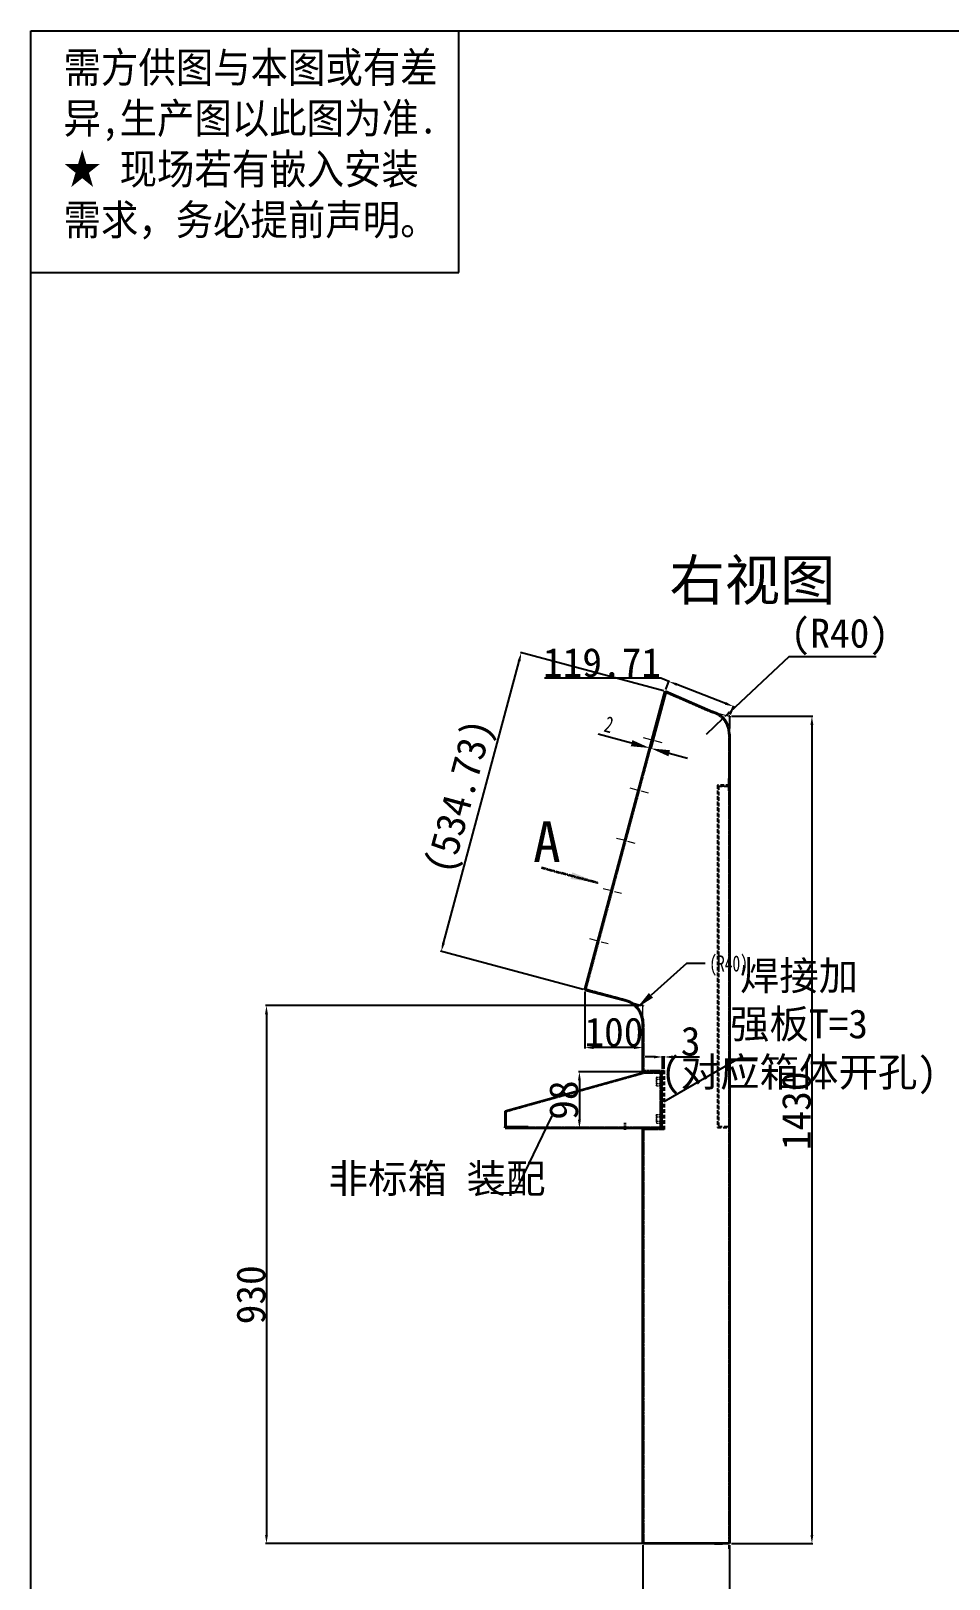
# Model space of a CAD drawing. Header units: millimetres. Extents: x 6893 to 19543, y -3475 to 6590.
# Drawn here: x 7820 to 9407, y 3914 to 6590 of the extents above; entities that cross this region are included whole.
import ezdxf

# ---------------------------------------------------------------- set-up
doc = ezdxf.new("R2010")
doc.units = ezdxf.units.MM
for name, pattern in [('ACAD_ISO04W100', [30, 24, -3, 0, -3]), ('ACISOWELD', [3, 2, -1]), ('CENTER', [10.16, 6.35, -1.27, 1.27, -1.27]), ('CENTERX2', [20.32, 12.7, -2.54, 2.54, -2.54]), ('HIDDEN', [1.905, 1.27, -0.635]), ('PHANTOM', [12.7, 6.35, -1.27, 1.27, -1.27, 1.27, -1.27])]:
    doc.linetypes.add(name, pattern=pattern)
doc.layers.add('6文字层', color=3, linetype='Continuous')
doc.layers.add('xuxian1', color=6, linetype='ACAD_ISO04W100')
doc.layers.add('图框', color=7, linetype='Continuous', lineweight=15)
doc.layers.add('轮廓层', color=7, linetype='Continuous', lineweight=30)
doc.styles.add('SLDTEXTSTYLE0', font='')
doc.styles.add('SLDTEXTSTYLE9', font='TXT', dxfattribs={"width": 0.7})
doc.styles.get("Standard").update_dxf_attribs({"font": ''})
doc.styles.get('SLDTEXTSTYLE0').set_extended_font_data('宋体')
doc.styles.get('Standard').set_extended_font_data('SimSun')
doc.dimstyles.new('50#', dxfattribs={"dimtxt": 50, "dimasz": 15, "dimexe": 1.5, "dimexo": 3, "dimgap": 2, "dimtad": 1, "dimtoh": 1, "dimzin": 12, "dimdsep": 46, "dimtxsty": 'Standard', "dimcen": 20, "dimclrd": 3, "dimclre": 3, "dimclrt": 7, "dimadec": 0, "dimazin": 3, "dimtfac": 1, "dimtmove": 0, "dimatfit": 3, "dimfxl": 1, "dimarcsym": 0})
doc.dimstyles.new('SLDDIMSTYLE2', dxfattribs={"dimtxt": 28, "dimasz": 32.64, "dimexe": 0, "dimexo": 0.0625, "dimgap": 7, "dimtad": 1, "dimdec": 3, "dimrnd": 1e-09, "dimzin": 12, "dimdsep": 46, "dimtxsty": 'SLDTEXTSTYLE9', "dimsah": 1, "dimcen": 0.09, "dimadec": 0, "dimazin": 3, "dimtfac": 1, "dimtdec": 3, "dimtmove": 0, "dimatfit": 0, "dimfxl": 1, "dimfrac": 2, "dimtolj": 1, "dimtzin": 12, "dimarcsym": 0})
doc.dimstyles.new('SLDDIMSTYLE5', dxfattribs={"dimtxt": 28, "dimasz": 32.64, "dimexe": 0, "dimexo": 0.0625, "dimgap": 7, "dimtad": 0, "dimtih": 1, "dimtoh": 1, "dimdec": 3, "dimrnd": 1e-09, "dimzin": 12, "dimdsep": 46, "dimtxsty": 'SLDTEXTSTYLE9', "dimsah": 1, "dimcen": 0, "dimadec": 0, "dimazin": 3, "dimtfac": 1, "dimtdec": 3, "dimtofl": 0, "dimtmove": 0, "dimatfit": 3, "dimfxl": 1, "dimfrac": 2, "dimtolj": 1, "dimtzin": 12, "dimarcsym": 0})

# ---------------------------------------------------------------- blocks, each defined once
blk = doc.blocks.new('JDJH')
at = {"layer": 'xuxian1', "linetype": 'ByBlock'}
for p, q in [((11168, 1732.7), (11168, 4312.8)), ((11168, 4312.8), (14925.7, 4312.8)), ((11589.4, 4075), (11589.4, 4312.8)), ((11168, 4075), (11589.4, 4075))]:
    blk.add_line(p, q, dxfattribs=at)
at = {"layer": '6文字层', "insert": (11200.1, 4291.9), "char_height": 30, "width": 784.033, "attachment_point": 1}
blk.add_mtext('{\\fSimSun|b0|i0|c134|p2;\\W0.9;\\C1;需方供图与本图或有差\\P异,生产图以此图为准.\\P★ 现场若有嵌入安装\\P需求，务必提前声明。}', dxfattribs=at)
blk = doc.blocks.new('*D89')
at = {"layer": 'Defpoints', "color": 0, "transparency": 16777216}
for p in [(9027.9, 5405.6), (9027.9, 3975.6), (9170.1, 3975.6)]:
    blk.add_point(p, dxfattribs=at)
at = {"layer": '轮廓层', "color": 3, "lineweight": -2, "transparency": 16777216}
for p, q in [((9030.9, 5405.6), (9171.6, 5405.6)), ((9170.1, 5390.6), (9170.1, 3990.6)), ((9030.9, 3975.6), (9171.6, 3975.6))]:
    blk.add_line(p, q, dxfattribs=at)
at = {"layer": '轮廓层', "color": 3, "transparency": 16777216}
for points in [[(9172.6, 5390.6), (9167.6, 5390.6), (9170.1, 5405.6)], [(9167.6, 3990.6), (9172.6, 3990.6), (9170.1, 3975.6)]]:
    blk.add_solid(points, dxfattribs=at)
at = {"layer": '轮廓层', "color": 7, "transparency": 16777216, "insert": (9118.1, 4723.6), "char_height": 50, "attachment_point": 2, "rotation": 90}
blk.add_mtext('1430', dxfattribs=at)
blk = doc.blocks.new('*D90')
at = {"layer": 'Defpoints', "color": 0, "transparency": 16777216}
for p in [(8877.9, 4905.6), (8227.4, 3975.6), (8912.9, 3975.6)]:
    blk.add_point(p, dxfattribs=at)
at = {"layer": '轮廓层', "color": 3, "lineweight": -2, "transparency": 16777216}
for p, q in [((8874.9, 4905.6), (8225.9, 4905.6)), ((8227.4, 4890.6), (8227.4, 3990.6)), ((8909.9, 3975.6), (8225.9, 3975.6))]:
    blk.add_line(p, q, dxfattribs=at)
at = {"layer": '轮廓层', "color": 3, "transparency": 16777216}
for points in [[(8229.9, 4890.6), (8224.9, 4890.6), (8227.4, 4905.6)], [(8224.9, 3990.6), (8229.9, 3990.6), (8227.4, 3975.6)]]:
    blk.add_solid(points, dxfattribs=at)
at = {"layer": '轮廓层', "color": 7, "transparency": 16777216, "insert": (8175.4, 4405.6), "char_height": 50, "attachment_point": 2, "rotation": 90}
blk.add_mtext('930', dxfattribs=at)
blk = doc.blocks.new('*D91')
at = {"color": 0, "linetype": 'Continuous', "lineweight": -2, "transparency": 16777216}
for p, q in [((8916.3, 5448.8), (8890, 5350.7)), ((8917.7, 5446.4), (8891.9, 5350.1)), ((8858.5, 5359.1), (8800.8, 5374.6)), ((8890, 5350.7), (8891.9, 5350.1)), ((8923.5, 5341.7), (8955, 5333.2))]:
    blk.add_line(p, q, dxfattribs=at)
at = {"color": 0, "transparency": 16777216}
for points in [[(8857.1, 5353.8), (8859.9, 5364.4), (8890, 5350.7)], [(8924.9, 5346.9), (8922.1, 5336.4), (8891.9, 5350.1)]]:
    blk.add_solid(points, dxfattribs=at)
at = {"layer": 'Defpoints', "color": 0, "transparency": 16777216}
for p in [(8916.3, 5448.9), (8917.7, 5446.4), (8891.9, 5350.1)]:
    blk.add_point(p, dxfattribs=at)
at = {"color": 0, "lineweight": 18, "transparency": 16777216, "insert": (8822.9, 5404.9), "char_height": 28, "attachment_point": 2, "rotation": 345, "style": 'SLDTEXTSTYLE9'}
blk.add_mtext('\\A1;2', dxfattribs=at)
blk = doc.blocks.new('*D92')
at = {"layer": 'Defpoints', "color": 0, "transparency": 16777216}
for p in [(9017, 5402.3), (8987.9, 5374.9)]:
    blk.add_point(p, dxfattribs=at)
at = {"layer": '轮廓层', "color": 3, "lineweight": -2, "transparency": 16777216}
for p, q in [((9130, 5508.6), (9028, 5412.6)), ((9281.1, 5508.6), (9130, 5508.6)), ((8987.9, 5374.9), (9017, 5402.3))]:
    blk.add_line(p, q, dxfattribs=at)
at = {"layer": '轮廓层', "color": 3, "transparency": 16777216}
blk.add_solid([(9026.3, 5414.4), (9029.7, 5410.7), (9017, 5402.3)], dxfattribs=at)
at = {"layer": '轮廓层', "color": 7, "transparency": 16777216, "insert": (9133.3, 5574.3), "char_height": 50, "attachment_point": 1}
blk.add_mtext('(R40)', dxfattribs=at)
blk = doc.blocks.new('*D93')
at = {"color": 0, "linetype": 'Continuous', "lineweight": -2, "transparency": 16777216}
for p, q in [((8953.2, 4978.3), (8892, 4923.4)), ((8985.8, 4978.3), (8953.2, 4978.3))]:
    blk.add_line(p, q, dxfattribs=at)
at = {"color": 0, "transparency": 16777216}
blk.add_solid([(8888.4, 4927.4), (8895.6, 4919.3), (8867.7, 4901.6)], dxfattribs=at)
at = {"layer": 'Defpoints', "color": 0, "transparency": 16777216}
for p in [(8867.7, 4901.6), (8837.9, 4874.9)]:
    blk.add_point(p, dxfattribs=at)
at = {"color": 0, "lineweight": 18, "transparency": 16777216, "insert": (8992.8, 4992.3), "char_height": 28, "attachment_point": 1, "style": 'SLDTEXTSTYLE9'}
blk.add_mtext('\\A1;(R40)', dxfattribs=at)
blk = doc.blocks.new('*D94')
at = {"layer": 'Defpoints', "color": 0, "transparency": 16777216}
for p in [(8667.8, 5515.4), (8916.3, 5448.9), (8777.9, 4932.4)]:
    blk.add_point(p, dxfattribs=at)
at = {"layer": '轮廓层', "color": 3, "lineweight": -2, "transparency": 16777216}
for p, q in [((8913.4, 5449.6), (8666.4, 5515.8)), ((8533.3, 5013.4), (8664, 5501)), ((8775, 4933.1), (8528, 4999.3))]:
    blk.add_line(p, q, dxfattribs=at)
at = {"layer": '轮廓层', "color": 3, "transparency": 16777216}
for points in [[(8666.4, 5500.3), (8661.5, 5501.6), (8667.8, 5515.4)], [(8530.9, 5014.1), (8535.7, 5012.8), (8529.4, 4998.9)]]:
    blk.add_solid(points, dxfattribs=at)
at = {"layer": '轮廓层', "color": 7, "transparency": 16777216, "insert": (8535.2, 5274.2), "char_height": 50, "attachment_point": 2, "rotation": 75}
blk.add_mtext('(534.73)', dxfattribs=at)
blk = doc.blocks.new('*D95')
at = {"layer": 'Defpoints', "color": 0, "transparency": 16777216}
for p in [(8877.9, 3975.6), (9027.9, 3975.6), (9027.9, 3674.6)]:
    blk.add_point(p, dxfattribs=at)
at = {"layer": '轮廓层', "color": 3, "lineweight": -2, "transparency": 16777216}
for p, q in [((8877.9, 3972.6), (8877.9, 3673.1)), ((9027.9, 3972.6), (9027.9, 3673.1)), ((8892.9, 3674.6), (9012.9, 3674.6))]:
    blk.add_line(p, q, dxfattribs=at)
at = {"layer": '轮廓层', "color": 3, "transparency": 16777216}
for points in [[(8892.9, 3677.1), (8892.9, 3672.1), (8877.9, 3674.6)], [(9012.9, 3672.1), (9012.9, 3677.1), (9027.9, 3674.6)]]:
    blk.add_solid(points, dxfattribs=at)
at = {"layer": '轮廓层', "color": 7, "transparency": 16777216, "insert": (8977.9, 3726.6), "char_height": 50, "attachment_point": 2}
blk.add_mtext('150', dxfattribs=at)
blk = doc.blocks.new('*D96')
at = {"layer": 'Defpoints', "color": 0, "transparency": 16777216}
for p in [(8777.9, 4932.4), (8877.9, 4874.9), (8777.9, 4832.9)]:
    blk.add_point(p, dxfattribs=at)
at = {"layer": '轮廓层', "color": 3, "lineweight": -2, "transparency": 16777216}
for p, q in [((8777.9, 4929.4), (8777.9, 4831.4)), ((8877.9, 4871.9), (8877.9, 4831.4)), ((8862.9, 4832.9), (8792.9, 4832.9))]:
    blk.add_line(p, q, dxfattribs=at)
at = {"layer": '轮廓层', "color": 3, "transparency": 16777216}
for points in [[(8792.9, 4835.4), (8792.9, 4830.4), (8777.9, 4832.9)], [(8862.9, 4830.4), (8862.9, 4835.4), (8877.9, 4832.9)]]:
    blk.add_solid(points, dxfattribs=at)
at = {"layer": '轮廓层', "color": 7, "transparency": 16777216, "insert": (8827.9, 4884.9), "char_height": 50, "attachment_point": 2}
blk.add_mtext('100', dxfattribs=at)
blk = doc.blocks.new('*D97')
at = {"layer": 'Defpoints', "color": 0, "transparency": 16777216}
for p in [(8922.9, 5465.8), (8916.3, 5448.9), (9027.9, 5405.6)]:
    blk.add_point(p, dxfattribs=at)
at = {"layer": '轮廓层', "color": 3, "lineweight": -2, "transparency": 16777216}
for p, q in [((8908.9, 5471.2), (8707.7, 5471.2)), ((8922.9, 5465.8), (8908.9, 5471.2)), ((8917.4, 5451.7), (8923.4, 5467.2)), ((9020.5, 5427.9), (8936.9, 5460.4)), ((9029, 5408.4), (9035, 5423.9))]:
    blk.add_line(p, q, dxfattribs=at)
at = {"layer": '轮廓层', "color": 3, "transparency": 16777216}
for points in [[(8937.8, 5462.7), (8936, 5458.1), (8922.9, 5465.8)], [(9019.6, 5425.6), (9021.4, 5430.3), (9034.5, 5422.5)]]:
    blk.add_solid(points, dxfattribs=at)
at = {"layer": '轮廓层', "color": 7, "transparency": 16777216, "insert": (8807.3, 5498.2), "char_height": 50, "attachment_point": 5}
blk.add_mtext('119.71', dxfattribs=at)
blk = doc.blocks.new('*D98')
at = {"color": 3, "lineweight": -2, "transparency": 16777216}
for p, q in [((8874.9, 4791.1), (8766.8, 4791.1)), ((8768.3, 4776.1), (8768.3, 4708.1)), ((8874.9, 4693.1), (8766.8, 4693.1))]:
    blk.add_line(p, q, dxfattribs=at)
at = {"color": 3, "transparency": 16777216}
for points in [[(8770.8, 4776.1), (8765.8, 4776.1), (8768.3, 4791.1)], [(8765.8, 4708.1), (8770.8, 4708.1), (8768.3, 4693.1)]]:
    blk.add_solid(points, dxfattribs=at)
at = {"layer": 'Defpoints', "color": 0, "transparency": 16777216}
for p in [(8877.9, 4791.1), (8768.3, 4693.1), (8877.9, 4693.1)]:
    blk.add_point(p, dxfattribs=at)
at = {"color": 7, "transparency": 16777216, "insert": (8741.3, 4742.1), "char_height": 50, "attachment_point": 5, "rotation": 90}
blk.add_mtext('98', dxfattribs=at)
blk = doc.blocks.new('*D99')
at = {"color": 3, "lineweight": -2, "transparency": 16777216}
for p, q in [((8896.9, 4816.7), (8881.9, 4816.7)), ((8911.9, 4796.1), (8911.9, 4818.2)), ((8911.9, 4816.7), (8914.9, 4816.7)), ((8914.9, 4796.1), (8914.9, 4818.2)), ((8929.9, 4816.7), (8976, 4816.7))]:
    blk.add_line(p, q, dxfattribs=at)
at = {"color": 3, "transparency": 16777216}
for points in [[(8896.9, 4814.2), (8896.9, 4819.2), (8911.9, 4816.7)], [(8929.9, 4819.2), (8929.9, 4814.2), (8914.9, 4816.7)]]:
    blk.add_solid(points, dxfattribs=at)
at = {"layer": 'Defpoints', "color": 0, "transparency": 16777216}
for p in [(8914.9, 4816.7), (8911.9, 4793.1), (8914.9, 4793.1)]:
    blk.add_point(p, dxfattribs=at)
at = {"color": 7, "transparency": 16777216, "insert": (8960.5, 4843.7), "char_height": 50, "attachment_point": 5}
blk.add_mtext('3', dxfattribs=at)
blk = doc.blocks.new('zw$A5A8')
at = {"color": 2, "linetype": 'ACISOWELD', "lineweight": 15}
for p, q in [((1.4, 6.8), (0, 6)), ((0, 6), (0, 0.8)), ((0, 0.8), (1.4, 0)), ((1.4, 6.8), (13.6, 6.8)), ((1.4, 0), (13.6, 0)), ((3.8, 6), (3.8, 0.8)), ((11.3, 6), (11.3, 0.8)), ((15, 6), (13.6, 6.8)), ((13.6, 0), (15, 0.8)), ((15, 6), (15, 0.8))]:
    blk.add_line(p, q, dxfattribs=at)
for points, knots in [([(0, 6), (0.3, 6.2), (0.6, 6.3), (1.2, 6.5), (1.6, 6.6), (2, 6.6), (2.2, 6.6), (2.5, 6.5), (2.7, 6.5), (3.1, 6.3), (3.4, 6.2), (3.8, 6)], [0, 0, 0, 0, 0.25, 0.25, 0.5, 0.5, 0.625, 0.625, 0.75, 0.75, 1, 1, 1, 1]), ([(3.8, 0.8), (3.4, 0.6), (3.1, 0.5), (2.5, 0.3), (2.2, 0.2), (1.7, 0.2), (1.6, 0.2), (1.2, 0.3), (1.1, 0.3), (0.6, 0.5), (0.3, 0.6), (0, 0.8)], [0, 0, 0, 0, 0.25, 0.25, 0.5, 0.5, 0.625, 0.625, 0.75, 0.75, 1, 1, 1, 1]), ([(3.8, 6), (4.4, 6.2), (5, 6.3), (6.2, 6.5), (6.9, 6.6), (8.1, 6.6), (8.8, 6.5), (10, 6.3), (10.7, 6.2), (11.3, 6)], [0, 0, 0, 0, 0.25, 0.25, 0.5, 0.5, 0.75, 0.75, 1, 1, 1, 1]), ([(3.8, 0.8), (4.4, 0.6), (5, 0.5), (6.2, 0.3), (6.9, 0.2), (8.1, 0.2), (8.8, 0.3), (10, 0.5), (10.7, 0.6), (11.3, 0.8)], [0, 0, 0, 0, 0.25, 0.25, 0.5, 0.5, 0.75, 0.75, 1, 1, 1, 1]), ([(11.3, 6), (11.6, 6.2), (11.9, 6.3), (12.5, 6.5), (12.8, 6.6), (13.3, 6.6), (13.5, 6.6), (13.8, 6.5), (13.9, 6.5), (14.4, 6.3), (14.7, 6.2), (15, 6)], [0, 0, 0, 0, 0.25, 0.25, 0.5, 0.5, 0.625, 0.625, 0.75, 0.75, 1, 1, 1, 1]), ([(15, 0.8), (14.7, 0.6), (14.4, 0.5), (13.8, 0.3), (13.5, 0.2), (13, 0.2), (12.8, 0.2), (12.5, 0.3), (12.3, 0.3), (11.9, 0.5), (11.6, 0.6), (11.3, 0.8)], [0, 0, 0, 0, 0.25, 0.25, 0.5, 0.5, 0.625, 0.625, 0.75, 0.75, 1, 1, 1, 1])]:
    blk.add_open_spline(points, degree=3, knots=knots, dxfattribs=at)
blk = doc.blocks.new('zw$C64F')
at = {"color": 7, "linetype": 'Continuous', "lineweight": 35}
for p, q in [((0, 5.5), (0, 99.5)), ((270, 32.5), (270, 5.5)), ((0, 3.5), (0, 5.5)), ((40, 3.5), (0, 3.5)), ((230, 3.5), (40, 3.5)), ((270, 5.5), (230, 5.5)), ((270, 3.5), (230, 3.5)), ((270, 3.5), (270, 5.5))]:
    blk.add_line(p, q, dxfattribs=at)
for p, q in [((0, 99.5), (30, 99.5)), ((30, 99.5), (270, 32.5))]:
    blk.add_line(p, q)
at = {"color": 7, "linetype": 'HIDDEN', "lineweight": 18}
for p, q in [((0, 97.5), (30, 97.5)), ((2, 5.5), (2, 97.2)), ((29.5, 97.6), (268, 31)), ((268, 31), (268, 5.5)), ((40, 5.5), (0, 5.5)), ((230, 5.5), (40, 5.5)), ((70, 3.5), (70, 5.5)), ((220, 5.5), (220, 3.5))]:
    blk.add_line(p, q, dxfattribs=at)
at = {"color": 1, "linetype": 'CENTER', "lineweight": 35}
blk.add_line((62.5, 0), (62.5, 12.6), dxfattribs=at)
at = {"rotation": 270}
for p in [(2, 91.5), (2, 26.5)]:
    blk.add_blockref('zw$A5A8', p, dxfattribs=at)

msp = doc.modelspace()

# ---------------------------------------------------------------- linework, layer by layer
at = {"color": 7, "linetype": 'Continuous', "lineweight": 35}
for p, q in [((8777.9188, 4932.3626), (8916.3162, 5448.8689)), ((8916.3162, 5448.8689), (8998.2715, 5413.5117)), ((9027.9188, 5374.8746), (9027.9188, 3975.5677)), ((8848.2715, 4913.5117), (8777.9188, 4932.3626)), ((8877.9188, 4791.0677), (8877.9188, 4874.8746)), ((8909.9188, 4699.0677), (8909.9188, 4791.0677)), ((8877.9188, 3975.5677), (8877.9188, 4693.0677)), ((8909.9188, 4693.0677), (8909.9188, 4699.0677)), ((9015.7145, 3975.5677), (8877.9188, 3975.5677)), ((9001.7744, 3975.5677), (9015.7145, 3975.5677)), ((9015.274, 3975.5677), (9001.7744, 3975.5677)), ((9024.9188, 3975.5677), (9015.274, 3975.5677)), ((9027.9188, 3975.5677), (9024.9188, 3975.5677)), ((9027.9188, 3966.5677), (9027.9188, 3972.5677))]:
    msp.add_line(p, q, dxfattribs=at)
at = {"color": 7, "linetype": 'HIDDEN', "lineweight": 18}
for p, q in [((8780.3683, 4933.7768), (8917.7304, 5446.4195)), ((8917.7304, 5446.4195), (8997.7539, 5411.5798)), ((8900.1661, 5380.8685), (8898.2343, 5381.3861)), ((8892.7251, 5353.0981), (8890.7932, 5353.6158)), ((8896.6166, 5375.3491), (8898.5485, 5374.8315)), ((9025.9188, 5374.8746), (9025.9188, 3975.5677)), ((8873.3229, 5288.4158), (8875.2548, 5287.8981)), ((8869.4314, 5266.1648), (8867.4995, 5266.6824)), ((8850.0292, 5201.4825), (8851.9611, 5200.9649)), ((8846.1376, 5179.2315), (8844.2058, 5179.7492)), ((8826.7355, 5114.5491), (8828.6674, 5114.0315)), ((8822.8439, 5092.2982), (8820.9121, 5092.8158)), ((8799.5502, 5005.3648), (8797.6184, 5005.8824)), ((8803.4418, 5027.6158), (8805.3736, 5027.0982)), ((8797.9326, 4999.3278), (8796.0008, 4999.8454)), ((8848.7892, 4915.4435), (8780.3683, 4933.7768)), ((8879.9188, 4793.0677), (8879.9188, 4874.8746)), ((8911.9188, 4793.0677), (8879.9188, 4793.0677)), ((8911.9188, 4691.0677), (8911.9188, 4793.0677)), ((8879.9188, 3975.5677), (8879.9188, 4691.0677)), ((8879.9188, 4691.0677), (8911.9188, 4691.0677))]:
    msp.add_line(p, q, dxfattribs=at)
at = {"color": 7, "linetype": 'Continuous', "lineweight": 0}
for p, q in [((8998.2715, 5413.5117), (9029.8506, 5405.0501)), ((9027.9188, 5374.8746), (9027.9188, 5407.5677)), ((8848.2715, 4913.5117), (8879.8506, 4905.0501)), ((8877.9188, 4874.8746), (8877.9188, 4907.5677))]:
    msp.add_line(p, q, dxfattribs=at)
for p, q in [((9027.9188, 5405.5677), (9025.9188, 5276.439)), ((9006.9188, 5266.5677), (9008.9188, 5266.5677)), ((8909.9188, 4791.0677), (8877.9188, 4791.0677)), ((8914.9188, 4739.664), (9044.1445, 4814.3936)), ((9044.1445, 4814.3936), (9076.0706, 4814.3936)), ((8720.8481, 4715.0186), (8655.8381, 4581.4845)), ((9006.9188, 4714.5677), (9008.9188, 4714.5677)), ((8877.9188, 4693.0677), (8909.9188, 4693.0677)), ((8655.8381, 4581.4845), (8615.4264, 4581.4845))]:
    msp.add_line(p, q)
at = {"color": 7, "linetype": 'CENTERX2', "lineweight": 18}
for p, q in [((8911.0916, 5359.8237), (8878.2501, 5368.6235)), ((8887.7979, 5272.8904), (8854.9564, 5281.6902)), ((8864.5042, 5185.957), (8831.6627, 5194.7569)), ((8841.2105, 5099.0237), (8808.369, 5107.8236)), ((8817.9167, 5012.0904), (8785.0753, 5020.8902))]:
    msp.add_line(p, q, dxfattribs=at)
at = {"linetype": 'HIDDEN', "ltscale": 5}
for p, q in [((9027.9188, 5286.5677), (9006.9188, 5286.5677)), ((9006.9188, 5286.5677), (9006.9188, 4694.5677)), ((9008.9188, 5284.5677), (9027.9188, 5284.5677)), ((9027.9188, 5284.5677), (9008.9188, 5284.5677)), ((9008.9188, 5284.5677), (9008.9188, 4696.5677)), ((9006.9188, 4694.5677), (9027.9188, 4694.5677)), ((9008.9188, 4696.5677), (9027.9188, 4696.5677))]:
    msp.add_line(p, q, dxfattribs=at)
at = {"color": 0, "linetype": 'HIDDEN', "lineweight": 18}
msp.add_line((8702.7169, 5143.9965), (8800.855, 5117.7005), dxfattribs=at)
msp.add_line((8702.7169, 5143.9965), (8800.855, 5117.7005), dxfattribs=at)
at = {"color": 0, "linetype": 'PHANTOM', "lineweight": 35}
msp.add_line((8702.7169, 5143.9965), (8800.855, 5117.7005), dxfattribs=at)
at = {"color": 6, "linetype": 'HIDDEN', "ltscale": 5}
msp.add_lwpolyline([(8914.9188, 4691.0677), (8911.9188, 4691.0677), (8911.9188, 4793.0677), (8914.9188, 4793.0677)], close=True, dxfattribs=at)
at = {"color": 7, "linetype": 'HIDDEN', "lineweight": 18}
for centre, radius in [((8987.9188, 5374.8746), 38), ((8837.9188, 4874.8746), 42)]:
    msp.add_arc(centre, radius, 0, 75, dxfattribs=at)
at = {"color": 7, "linetype": 'Continuous', "lineweight": 35}
for centre in [(8987.9188, 5374.8746), (8837.9188, 4874.8746)]:
    msp.add_arc(centre, 40, 0, 75, dxfattribs=at)
at = {"color": 0, "linetype": 'Continuous', "lineweight": 35}
msp.add_solid([(8800.855, 5117.7005), (8752.9376, 5124.3283), (8756.0435, 5135.9194)], dxfattribs=at)
msp.add_solid([(8800.855, 5117.7005), (8752.9376, 5124.3283), (8756.0435, 5135.9194)], dxfattribs=at)

# ---------------------------------------------------------------- block references
at = {"xscale": 1.7556, "yscale": 1.7556, "zscale": 1.7556}
msp.add_blockref('JDJH', (-11786.2455, -981.3455), dxfattribs=at)
at = {"xscale": -1}
msp.add_blockref('zw$C64F', (8909.9188, 4690.528), dxfattribs=at)

# ---------------------------------------------------------------- texts
at = {"layer": '图框', "attachment_point": 2, "style": 'SLDTEXTSTYLE0'}
for s, insert, char_height in [('右视图', (9067.2683, 5676.0018), 70), ('A', (8712.0671, 5223.8007), 70), ('焊接加\\P强板T=3\\P(对应箱体开孔)', (9147.7862, 4982.2923), 50), ('非标箱 装配', (8522.213, 4631.5779), 50)]:
    msp.add_mtext(s, dxfattribs=dict(at, insert=insert, char_height=char_height))

# ---------------------------------------------------------------- dimensions: what is measured, and where the dimension line sits
at = {"color": 4, "linetype": 'Continuous', "lineweight": 18}
dim = msp.add_linear_dim(base=(8891.9318, 5350.1375), p1=(8916.3162, 5448.869), p2=(8917.7305, 5446.4195), angle=165, dimstyle='SLDDIMSTYLE2', dxfattribs=at)
dim.commit()
dim.dimension.update_dxf_attribs({"geometry": '*D91', "text_midpoint": (8813.8721, 5371.0535), "dimtype": 160})
dim = msp.add_radius_dim(center=(8837.9188, 4874.8746), mpoint=(8867.6921, 4901.5869), text='(<>)', dimstyle='SLDDIMSTYLE5', dxfattribs=at)
dim.commit()
dim.dimension.update_dxf_attribs({"geometry": '*D93', "text_midpoint": (9030.4059, 4978.3029), "dimtype": 164})
for base, p1, p2, angle, picture, middle in [((8914.9188, 4816.7427), (8911.9188, 4793.0677), (8914.9188, 4793.0677), 180, '*D99', (8960.4663, 4843.7427)), ((8768.3281, 4693.0677), (8877.9188, 4791.0677), (8877.9188, 4693.0677), 90, '*D98', (8741.3281, 4742.0677))]:
    dim = msp.add_linear_dim(base=base, p1=p1, p2=p2, angle=angle, dimstyle='50#')
    dim.commit()
    dim.dimension.update_dxf_attribs({"geometry": picture, "text_midpoint": middle})
at = {"layer": '轮廓层'}
dim = msp.add_radius_dim(center=(8987.9188, 5374.8746), mpoint=(9017.0486, 5402.2873), text='(<>)', dimstyle='50#', dxfattribs=at)
dim.commit()
dim.dimension.update_dxf_attribs({"geometry": '*D92', "text_midpoint": (9207.1983, 5508.5729), "dimtype": 164})
dim = msp.add_linear_dim(base=(8667.8455, 5515.4465), p1=(8777.9188, 4932.3626), p2=(8916.3162, 5448.869), angle=255, text='(<>)', dimstyle='50#', dxfattribs=at)
dim.commit()
dim.dimension.update_dxf_attribs({"geometry": '*D94', "text_midpoint": (8598.6467, 5257.1933), "dimtype": 160})
dim = msp.add_aligned_dim(p1=(9027.9188, 5405.5677), p2=(8916.3162, 5448.869), distance=-18.1715, dimstyle='50#', dxfattribs=at)
dim.commit()
dim.dimension.update_dxf_attribs({"geometry": '*D97', "text_midpoint": (8807.324, 5498.2359)})
for base, p1, p2, angle, picture, middle in [((9170.0946, 3975.5677), (9027.9188, 5405.5677), (9027.9188, 3975.5677), 90, '*D89', (9170.0946, 4723.5677)), ((8777.9188, 4832.9219), (8877.9188, 4874.8746), (8777.9188, 4932.3626), 180, '*D96', (8827.9188, 4832.9219)), ((8227.4058, 3975.5677), (8877.9188, 4905.5677), (8912.8764, 3975.5677), 90, '*D90', (8227.4058, 4405.5677)), ((9027.9188, 3674.5765), (8877.9188, 3975.5677), (9027.9188, 3975.5677), 180, '*D95', (8977.9188, 3674.5765))]:
    dim = msp.add_linear_dim(base=base, p1=p1, p2=p2, angle=angle, dimstyle='50#', dxfattribs=at)
    dim.commit()
    dim.dimension.update_dxf_attribs({"geometry": picture, "text_midpoint": middle, "dimtype": 160})

doc.saveas('drawing.dxf')
